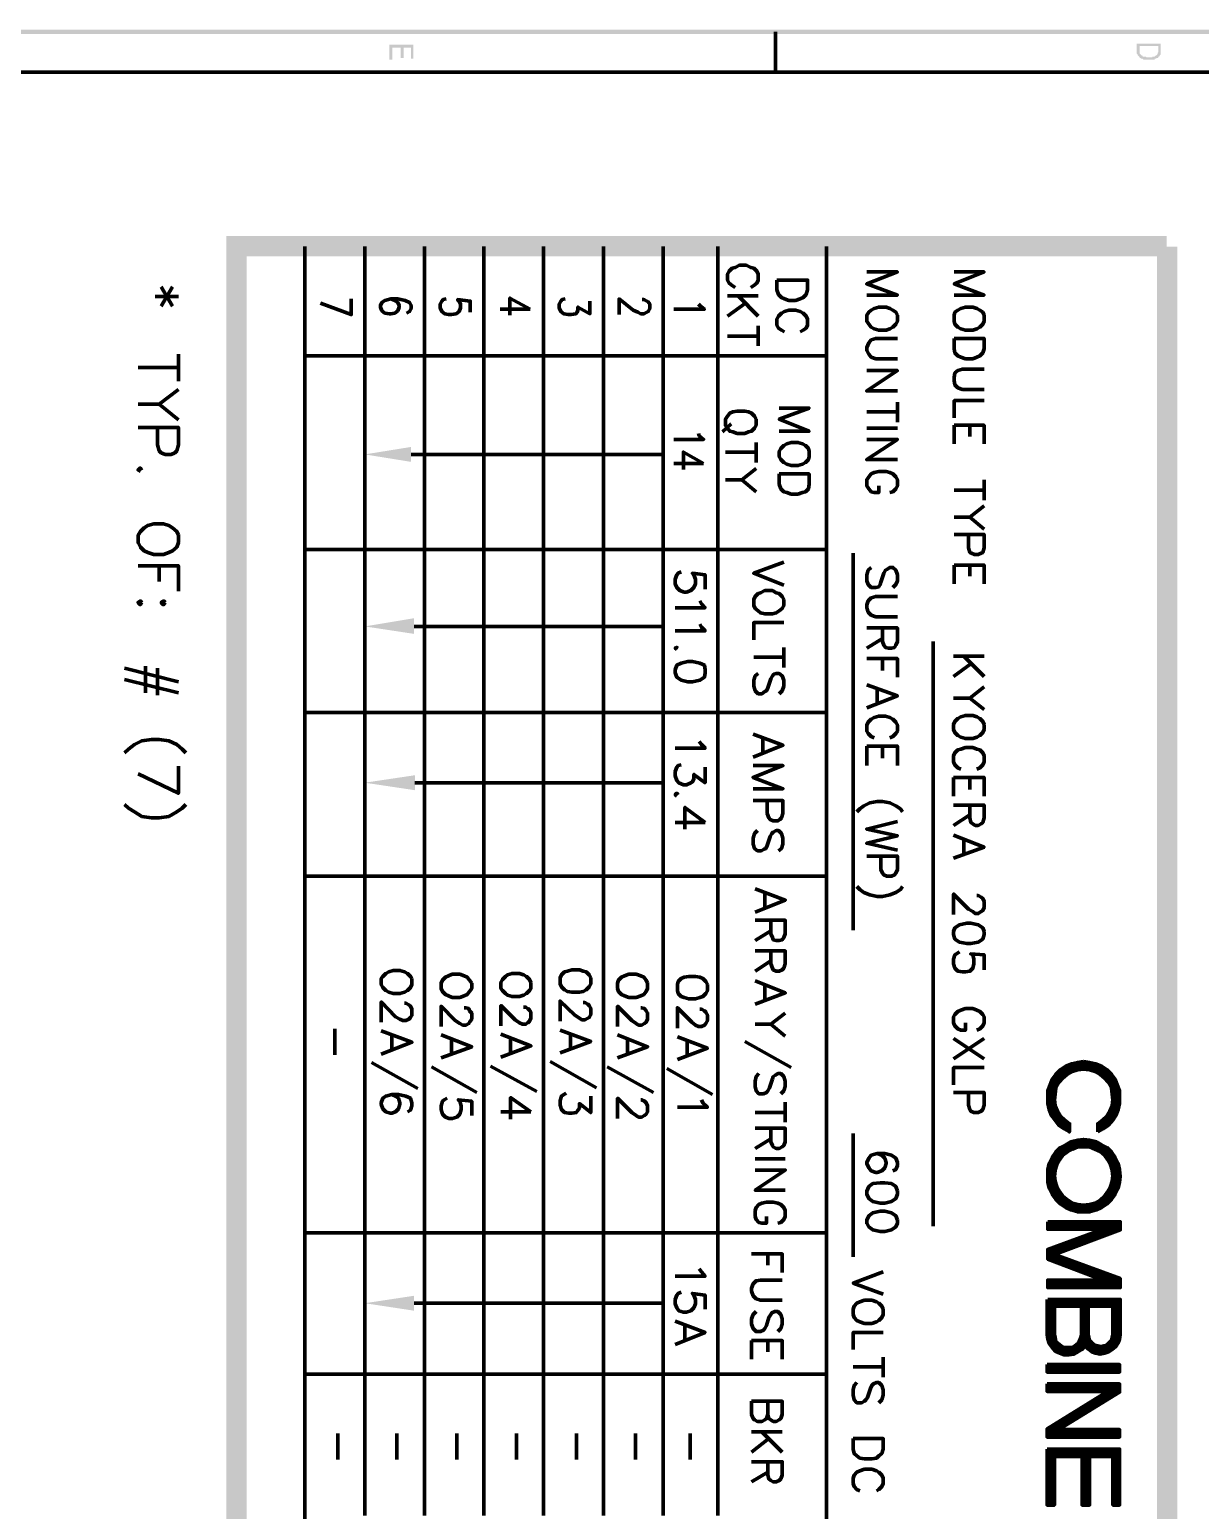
# Model space of a CAD drawing. Header units: inches. Extents: x -186 to 186, y -282 to 282.
# Drawn here: x -0.9 to 57, y 208.8 to 282.1 of the extents above; entities that cross this region are included whole.
import ezdxf

# ---------------------------------------------------------------- set-up
doc = ezdxf.new("R2010")
doc.units = ezdxf.units.IN
doc.header["$MEASUREMENT"] = 0
doc.layers.add('H', color=7, linetype='CONTINUOUS', lineweight=100)
doc.layers.add('P', color=250, linetype='CONTINUOUS', lineweight=100)

msp = doc.modelspace()

# ---------------------------------------------------------------- hatches: boundary and pattern name
at = {"layer": 'H', "linetype": 'Continuous'}
for points in [[(186.111, 282.111), (-185.889, 281.889), (-186.111, 282.111)], [(185.889, 281.889), (186.111, 282.111), (-185.889, 281.889)], [(18.074, 280.667), (18.074, 281.37), (16.889, 281.37), (16.889, 280.63), (17.037, 280.63), (17.037, 281.222), (17.444, 281.222), (17.444, 280.704), (17.593, 280.704), (17.593, 281.222), (17.963, 281.222), (17.963, 280.667)], [(55.074, 281.074), (55.074, 281.407), (53.889, 281.407), (53.889, 281), (53.889, 280.963), (53.889, 280.926), (53.926, 280.889), (53.926, 280.852), (53.963, 280.815), (54, 280.778), (54.037, 280.741), (54.037, 281.296), (54.963, 281.296), (54.963, 281.074), (54.963, 280.741), (54.963, 280.778), (55, 280.778), (55, 280.815), (55.037, 280.815), (55.037, 280.852), (55.074, 280.889), (55.074, 280.926), (55.074, 281.037)], [(54.963, 280.741), (54.963, 281.074), (54.963, 281), (54.926, 280.963), (54.926, 280.926), (54.889, 280.852), (54.852, 280.852), (54.852, 280.815), (54.815, 280.815), (54.778, 280.778), (54.704, 280.778), (54.667, 280.778), (54.667, 280.741), (54.37, 280.741), (54.333, 280.778), (54.296, 280.778), (54.259, 280.778), (54.222, 280.778), (54.185, 280.778), (54.185, 280.815), (54.148, 280.815), (54.111, 280.852), (54.074, 280.889), (54.037, 280.926), (54.037, 280.963), (54.037, 281.296), (54.037, 280.741), (54.037, 280.704), (54.074, 280.704), (54.111, 280.667), (54.148, 280.667), (54.185, 280.667), (54.222, 280.63), (54.259, 280.63), (54.296, 280.63), (54.333, 280.63), (54.667, 280.63), (54.704, 280.63), (54.741, 280.63), (54.778, 280.63), (54.778, 280.667), (54.815, 280.667), (54.889, 280.704), (54.926, 280.704)], [(8.815, 139), (9.815, 140), (8.815, 271.889)], [(9.815, 140), (8.815, 271.889), (9.815, 270.889)], [(8.815, 271.889), (9.815, 270.889), (55.37, 271.889)], [(9.815, 270.889), (55.37, 271.889), (55.37, 270.889)], [(55.889, 271.37), (54.889, 271.37), (55.889, 139)], [(54.889, 271.37), (55.889, 139), (54.889, 140)], [(17.963, 260.704), (15.667, 261.074), (17.963, 261.444)], [(18.111, 252.185), (15.667, 252.556), (18.111, 252.963)], [(18.148, 244.444), (15.667, 244.815), (18.148, 245.185)], [(18.111, 218.667), (15.667, 219.037), (18.111, 219.407)]]:
    msp.add_hatch(color=0, dxfattribs=at).paths.add_polyline_path(points)

# ---------------------------------------------------------------- linework, layer by layer
at = {"layer": 'P', "color": 0, "linetype": 'Continuous'}
for points in [[(36, 280), (36, 282)], [(-186, 280), (184, 280), (184, -258)], [(12.704, 139.481), (12.704, 271.37)], [(15.667, 271.37), (15.667, 208.519)], [(18.63, 271.37), (18.63, 208.519)], [(21.556, 271.37), (21.556, 208.519)], [(24.519, 271.37), (24.519, 208.519)], [(27.481, 271.37), (27.481, 208.519)], [(30.444, 271.37), (30.444, 208.519)], [(33.148, 271.37), (33.148, 208.519)], [(38.519, 139.481), (38.519, 271.37)], [(34.778, 269.333), (34.926, 269.444), (35.074, 269.556), (35.148, 269.704), (35.148, 270), (35.074, 270.148), (34.926, 270.296), (34.778, 270.333), (34.556, 270.444), (34.222, 270.444), (34, 270.333), (33.852, 270.296), (33.704, 270.148), (33.63, 270), (33.63, 269.704), (33.704, 269.556), (33.852, 269.444), (34, 269.333)], [(40.519, 270.111), (42.037, 270.111), (40.519, 269.519), (42.037, 268.963), (40.519, 268.963)], [(44.852, 270.111), (46.333, 270.111), (44.852, 269.519), (46.333, 268.963), (44.852, 268.963)], [(6.148, 269.37), (5.593, 268.407)], [(6.148, 268.407), (5.593, 269.37)], [(36.074, 269.704), (37.593, 269.704), (37.593, 269.222), (37.519, 269), (37.37, 268.852), (37.222, 268.778), (37, 268.704), (36.667, 268.704), (36.444, 268.778), (36.296, 268.852), (36.148, 269), (36.074, 269.222), (36.074, 269.704)], [(6.444, 268.889), (5.296, 268.889)], [(15, 268.778), (15, 268), (13.481, 268.556)], [(17.741, 268.074), (17.889, 268.148), (17.963, 268.296), (17.963, 268.444), (17.889, 268.593), (17.667, 268.704), (17.296, 268.778), (16.963, 268.778), (16.667, 268.704), (16.519, 268.593), (16.444, 268.444), (16.444, 268.37), (16.519, 268.185), (16.667, 268.074), (16.889, 268.037), (16.963, 268.037), (17.148, 268.074), (17.296, 268.185), (17.37, 268.37), (17.37, 268.444), (17.296, 268.593), (17.148, 268.704), (16.963, 268.778)], [(20.889, 268.111), (20.889, 268.667), (20.259, 268.741), (20.333, 268.667), (20.407, 268.519), (20.407, 268.333), (20.333, 268.148), (20.185, 268.037), (19.963, 268), (19.815, 268), (19.63, 268.037), (19.481, 268.148), (19.407, 268.333), (19.407, 268.519), (19.481, 268.667), (19.556, 268.741), (19.704, 268.778)], [(23.852, 268.259), (22.852, 268.815), (22.852, 267.963)], [(26.815, 268.667), (26.815, 268.037), (26.222, 268.37), (26.222, 268.222), (26.185, 268.111), (26.111, 268.037), (25.889, 268), (25.741, 268), (25.519, 268.037), (25.37, 268.148), (25.296, 268.333), (25.296, 268.519), (25.37, 268.667), (25.444, 268.741), (25.593, 268.778)], [(29.407, 268.741), (29.481, 268.741), (29.63, 268.667), (29.704, 268.63), (29.778, 268.519), (29.778, 268.296), (29.704, 268.148), (29.63, 268.111), (29.481, 268.037), (29.333, 268.037), (29.185, 268.111), (28.963, 268.222), (28.259, 268.778), (28.259, 268)], [(32.185, 268.519), (32.259, 268.444), (32.481, 268.259), (30.963, 268.259)], [(33.63, 268.926), (35.148, 268.926)], [(34.519, 268.556), (33.63, 267.926)], [(35.148, 267.926), (34.148, 268.926)], [(23.852, 268.259), (22.37, 268.259)], [(37.222, 267.148), (37.37, 267.222), (37.519, 267.333), (37.593, 267.481), (37.593, 267.778), (37.519, 267.926), (37.37, 268.074), (37.222, 268.148), (37, 268.222), (36.667, 268.222), (36.444, 268.148), (36.296, 268.074), (36.148, 267.926), (36.074, 267.778), (36.074, 267.481), (36.148, 267.333), (36.296, 267.222), (36.444, 267.148)], [(42.037, 267.963), (41.963, 268.111), (41.815, 268.222), (41.667, 268.296), (41.481, 268.37), (41.111, 268.37), (40.889, 268.296), (40.741, 268.222), (40.63, 268.111), (40.519, 267.963), (40.519, 267.667), (40.63, 267.519), (40.741, 267.37), (40.889, 267.296), (41.111, 267.222), (41.481, 267.222), (41.667, 267.296), (41.815, 267.37), (41.963, 267.519), (42.037, 267.667), (42.037, 267.963)], [(46.333, 267.963), (46.259, 268.111), (46.111, 268.222), (45.963, 268.296), (45.778, 268.37), (45.407, 268.37), (45.185, 268.296), (45.037, 268.222), (44.889, 268.111), (44.852, 267.963), (44.852, 267.667), (44.889, 267.519), (45.037, 267.37), (45.185, 267.296), (45.407, 267.222), (45.778, 267.222), (45.963, 267.296), (46.111, 267.37), (46.259, 267.519), (46.333, 267.667), (46.333, 267.963)], [(35.148, 267.444), (35.148, 266.444)], [(35.148, 266.926), (33.63, 266.926)], [(42.037, 266.815), (40.963, 266.815), (40.741, 266.741), (40.63, 266.593), (40.519, 266.37), (40.519, 266.222), (40.63, 266.037), (40.741, 265.889), (40.963, 265.815), (42.037, 265.815)], [(44.852, 266.815), (46.333, 266.815), (46.333, 266.296), (46.259, 266.111), (46.111, 265.963), (45.963, 265.889), (45.778, 265.815), (45.407, 265.815), (45.185, 265.889), (45.037, 265.963), (44.889, 266.111), (44.852, 266.296), (44.852, 266.815)], [(6.444, 266.037), (6.444, 264.704)], [(38.519, 265.963), (12.704, 265.963)], [(6.444, 265.37), (4.444, 265.37)], [(40.519, 265.222), (42.037, 265.222), (40.519, 264.222), (42.037, 264.222)], [(46.333, 265.296), (45.259, 265.296), (45.037, 265.222), (44.889, 265.111), (44.852, 264.889), (44.852, 264.741), (44.889, 264.519), (45.037, 264.37), (45.259, 264.296), (46.333, 264.296)], [(6.444, 264.296), (5.481, 263.556), (6.444, 262.778)], [(5.481, 263.556), (4.444, 263.556)], [(36.185, 263.37), (37.667, 263.37), (36.185, 262.815), (37.667, 262.222), (36.185, 262.222)], [(42.037, 263.667), (42.037, 262.667)], [(46.333, 263.741), (44.852, 263.741), (44.852, 262.889)], [(33.815, 262.593), (33.37, 262.185)], [(35.037, 262.815), (34.963, 262.963), (34.815, 263.111), (34.667, 263.185), (34.481, 263.222), (34.111, 263.222), (33.889, 263.185), (33.741, 263.111), (33.63, 262.963), (33.519, 262.815), (33.519, 262.519), (33.63, 262.37), (33.741, 262.222), (33.889, 262.185), (34.111, 262.111), (34.481, 262.111), (34.667, 262.185), (34.815, 262.222), (34.963, 262.37), (35.037, 262.519), (35.037, 262.815)], [(42.037, 263.185), (40.519, 263.185)], [(4.444, 262.407), (6.444, 262.407), (6.444, 261.556), (6.37, 261.259), (6.259, 261.148), (6.074, 261.074), (5.778, 261.074), (5.593, 261.148), (5.481, 261.259), (5.407, 261.556), (5.407, 262.407)], [(32.185, 262.111), (32.222, 262), (32.444, 261.815), (30.963, 261.815)], [(40.519, 262.37), (42.037, 262.37)], [(40.519, 261.815), (42.037, 261.815), (40.519, 260.815), (42.037, 260.815)], [(44.852, 262.519), (46.333, 262.519), (46.333, 261.593)], [(44.852, 262.519), (44.852, 261.593)], [(45.63, 262.519), (45.63, 261.963)], [(30.444, 261.074), (17.963, 261.074)], [(32.444, 260.63), (31.444, 261.185), (31.444, 260.333)], [(35.037, 261.185), (33.519, 261.185)], [(35.037, 261.667), (35.037, 260.667)], [(37.667, 261.222), (37.63, 261.37), (37.481, 261.519), (37.333, 261.593), (37.111, 261.667), (36.778, 261.667), (36.556, 261.593), (36.407, 261.519), (36.259, 261.37), (36.185, 261.222), (36.185, 260.963), (36.259, 260.815), (36.407, 260.667), (36.556, 260.593), (36.778, 260.519), (37.111, 260.519), (37.333, 260.593), (37.481, 260.667), (37.63, 260.815), (37.667, 260.963), (37.667, 261.222)], [(4.63, 260.296), (4.556, 260.407), (4.444, 260.296), (4.556, 260.222)], [(32.444, 260.63), (30.963, 260.63)], [(35.037, 260.37), (34.333, 259.815), (35.037, 259.222)], [(34.333, 259.815), (33.519, 259.815)], [(36.185, 260.111), (37.667, 260.111), (37.667, 259.593), (37.63, 259.37), (37.481, 259.222), (37.333, 259.185), (37.111, 259.111), (36.778, 259.111), (36.556, 259.185), (36.407, 259.222), (36.259, 259.37), (36.185, 259.593), (36.185, 260.111)], [(41.667, 259.185), (41.815, 259.222), (41.963, 259.37), (42.037, 259.519), (42.037, 259.815), (41.963, 259.963), (41.815, 260.111), (41.667, 260.185), (41.481, 260.222), (41.111, 260.222), (40.889, 260.185), (40.741, 260.111), (40.63, 259.963), (40.519, 259.815), (40.519, 259.519), (40.63, 259.37), (40.741, 259.222), (40.889, 259.185), (41.111, 259.185), (41.111, 259.519)], [(46.333, 259.815), (46.333, 258.815)], [(46.333, 259.296), (44.852, 259.296)], [(46.333, 258.519), (45.63, 257.963), (46.333, 257.37)], [(6.444, 257.074), (6.37, 257.259), (6.148, 257.444), (5.963, 257.556), (5.704, 257.63), (5.222, 257.63), (4.926, 257.556), (4.741, 257.444), (4.556, 257.259), (4.444, 257.074), (4.444, 256.704), (4.556, 256.481), (4.741, 256.296), (4.926, 256.222), (5.222, 256.111), (5.704, 256.111), (5.963, 256.222), (6.148, 256.296), (6.37, 256.481), (6.444, 256.704), (6.444, 257.074)], [(45.63, 257.963), (44.852, 257.963)], [(44.852, 257.111), (46.333, 257.111), (46.333, 256.444), (46.259, 256.222), (46.185, 256.185), (46.037, 256.111), (45.852, 256.111), (45.704, 256.185), (45.63, 256.222), (45.556, 256.444), (45.556, 257.111)], [(38.519, 256.37), (12.704, 256.37)], [(39.852, 256.185), (39.852, 237.519)], [(4.444, 255.556), (6.444, 255.556), (6.444, 254.296)], [(5.481, 255.556), (5.481, 254.778)], [(32.519, 254.407), (32.519, 255.111), (31.889, 255.185), (31.963, 255.111), (32.037, 254.889), (32.037, 254.667), (31.963, 254.481), (31.815, 254.333), (31.593, 254.259), (31.481, 254.259), (31.259, 254.333), (31.111, 254.481), (31.037, 254.667), (31.037, 254.889), (31.111, 255.111), (31.185, 255.185), (31.333, 255.259)], [(36.407, 255.741), (34.926, 255.185), (36.407, 254.593)], [(41.815, 254.481), (41.963, 254.63), (42.037, 254.815), (42.037, 255.111), (41.963, 255.333), (41.815, 255.481), (41.667, 255.481), (41.519, 255.37), (41.444, 255.333), (41.37, 255.185), (41.222, 254.741), (41.185, 254.63), (41.111, 254.519), (40.963, 254.481), (40.741, 254.481), (40.593, 254.63), (40.519, 254.815), (40.519, 255.111), (40.593, 255.333), (40.741, 255.481)], [(44.852, 255.593), (46.333, 255.593), (46.333, 254.667)], [(44.852, 255.593), (44.852, 254.667)], [(45.63, 255.593), (45.63, 255.037)], [(4.63, 253.741), (4.556, 253.815), (4.444, 253.741), (4.556, 253.63), (4.63, 253.741)], [(5.778, 253.741), (5.704, 253.815), (5.593, 253.741), (5.704, 253.63), (5.778, 253.741)], [(32.259, 253.815), (32.333, 253.667), (32.519, 253.481), (31.037, 253.481)], [(36.407, 253.889), (36.333, 254.037), (36.185, 254.185), (36.037, 254.222), (35.852, 254.333), (35.481, 254.333), (35.259, 254.222), (35.148, 254.185), (35, 254.037), (34.926, 253.889), (34.926, 253.593), (35, 253.444), (35.148, 253.333), (35.259, 253.222), (35.481, 253.185), (35.852, 253.185), (36.037, 253.222), (36.185, 253.333), (36.333, 253.444), (36.407, 253.593), (36.407, 253.889)], [(42.037, 254.037), (40.963, 254.037), (40.741, 253.963), (40.593, 253.815), (40.519, 253.63), (40.519, 253.481), (40.593, 253.259), (40.741, 253.111), (40.963, 253.037), (42.037, 253.037)], [(30.444, 252.556), (18.111, 252.556)], [(32.259, 252.667), (32.333, 252.519), (32.519, 252.333), (31.037, 252.333)], [(36.407, 252.741), (34.926, 252.741), (34.926, 251.889)], [(40.519, 252.481), (42.037, 252.481), (42.037, 251.815), (41.963, 251.63), (41.889, 251.519), (41.741, 251.481), (41.593, 251.481), (41.444, 251.519), (41.37, 251.63), (41.296, 251.815), (41.296, 252.481)], [(41.296, 251.963), (40.519, 251.481)], [(43.815, 251.815), (43.815, 222.852)], [(31.185, 251.481), (31.111, 251.519), (31.037, 251.481), (31.111, 251.407)], [(32.519, 250.407), (32.481, 250.63), (32.259, 250.741), (31.889, 250.815), (31.667, 250.815), (31.333, 250.741), (31.111, 250.63), (31.037, 250.407), (31.037, 250.259), (31.111, 250.037), (31.333, 249.889), (31.667, 249.815), (31.889, 249.815), (32.259, 249.889), (32.481, 250.037), (32.519, 250.259), (32.519, 250.407)], [(36.407, 251.037), (34.926, 251.037)], [(36.407, 251.519), (36.407, 250.519)], [(40.519, 250.963), (42.037, 250.963), (42.037, 250.037)], [(41.296, 250.963), (41.296, 250.37)], [(44.815, 251.074), (46.333, 251.074)], [(46.333, 250.074), (45.333, 251.074)], [(6.444, 249.815), (3.778, 250.481)], [(4.815, 250.593), (4.815, 249.259)], [(5.407, 250.481), (5.407, 249.148)], [(36.185, 249.222), (36.333, 249.37), (36.407, 249.593), (36.407, 249.889), (36.333, 250.111), (36.185, 250.222), (36.037, 250.222), (35.926, 250.185), (35.852, 250.111), (35.778, 249.963), (35.63, 249.519), (35.556, 249.37), (35.481, 249.333), (35.333, 249.222), (35.148, 249.222), (35, 249.37), (34.926, 249.593), (34.926, 249.889), (35, 250.111), (35.148, 250.222)], [(45.667, 250.704), (44.815, 250.074)], [(6.444, 249.259), (3.778, 249.926)], [(40.519, 249.667), (42.037, 249.111), (40.519, 248.519)], [(41.037, 249.481), (41.037, 248.741)], [(46.333, 249.556), (45.63, 249), (46.333, 248.444)], [(45.63, 249), (44.815, 249)], [(38.519, 248.296), (12.704, 248.296)], [(41.667, 247.037), (41.815, 247.111), (41.963, 247.259), (42.037, 247.37), (42.037, 247.667), (41.963, 247.815), (41.815, 247.963), (41.667, 248.037), (41.444, 248.111), (41.111, 248.111), (40.889, 248.037), (40.741, 247.963), (40.593, 247.815), (40.519, 247.667), (40.519, 247.37), (40.593, 247.259), (40.741, 247.111), (40.889, 247.037)], [(46.333, 247.704), (46.259, 247.852), (46.111, 248), (45.963, 248.074), (45.778, 248.148), (45.407, 248.148), (45.185, 248.074), (45.037, 248), (44.889, 247.852), (44.815, 247.704), (44.815, 247.444), (44.889, 247.296), (45.037, 247.148), (45.185, 247.074), (45.407, 247), (45.778, 247), (45.963, 247.074), (46.111, 247.148), (46.259, 247.296), (46.333, 247.444), (46.333, 247.704)], [(34.889, 247.222), (36.37, 246.667), (34.889, 246.074)], [(6.815, 246.296), (6.63, 246.481), (6.37, 246.704), (5.963, 246.889), (5.481, 246.963), (5.111, 246.963), (4.63, 246.889), (4.259, 246.704), (3.963, 246.481), (3.778, 246.296)], [(32.222, 246.852), (32.333, 246.704), (32.519, 246.519), (31.037, 246.519)], [(35.37, 247), (35.37, 246.296)], [(40.519, 246.63), (42.037, 246.63), (42.037, 245.667)], [(40.519, 246.63), (40.519, 245.667)], [(41.296, 246.63), (41.296, 246.037)], [(45.963, 245.481), (46.111, 245.556), (46.259, 245.704), (46.333, 245.852), (46.333, 246.148), (46.259, 246.296), (46.111, 246.444), (45.963, 246.481), (45.778, 246.556), (45.407, 246.556), (45.185, 246.481), (45.037, 246.444), (44.889, 246.296), (44.815, 246.148), (44.815, 245.852), (44.889, 245.704), (45.037, 245.556), (45.185, 245.481)], [(32.519, 245.593), (32.519, 244.815), (31.963, 245.222), (31.963, 245), (31.889, 244.852), (31.815, 244.815), (31.593, 244.704), (31.444, 244.704), (31.222, 244.815), (31.111, 244.926), (31.037, 245.148), (31.037, 245.37), (31.111, 245.593), (31.185, 245.667), (31.333, 245.704)], [(34.889, 245.667), (36.37, 245.667), (34.889, 245.074), (36.37, 244.519), (34.889, 244.519)], [(6.444, 245.63), (6.444, 244.296), (4.444, 245.259)], [(44.815, 245.074), (46.333, 245.074), (46.333, 244.148)], [(44.815, 245.074), (44.815, 244.148)], [(45.63, 245.074), (45.63, 244.481)], [(30.444, 244.815), (18.148, 244.815)], [(31.185, 244.222), (31.111, 244.296), (31.037, 244.222), (31.111, 244.148)], [(6.815, 243.741), (6.63, 243.556), (6.37, 243.37), (5.963, 243.148), (5.481, 243.074), (5.111, 243.074), (4.63, 243.148), (4.259, 243.37), (3.963, 243.556), (3.778, 243.741)], [(32.519, 242.852), (31.519, 243.593), (31.519, 242.519)], [(34.889, 243.926), (36.37, 243.926), (36.37, 243.296), (36.296, 243.074), (36.222, 243), (36.111, 242.926), (35.889, 242.926), (35.741, 243), (35.667, 243.074), (35.593, 243.296), (35.593, 243.926)], [(42.296, 243.37), (42.185, 243.519), (41.963, 243.667), (41.667, 243.815), (41.296, 243.889), (41.037, 243.889), (40.667, 243.815), (40.37, 243.667), (40.185, 243.519), (40.037, 243.37)], [(44.815, 243.704), (46.333, 243.704), (46.333, 243.074), (46.259, 242.852), (46.185, 242.778), (46.037, 242.704), (45.889, 242.704), (45.778, 242.778), (45.667, 242.852), (45.63, 243.074), (45.63, 243.704)], [(32.519, 242.852), (31.037, 242.852)], [(42.037, 242.889), (40.519, 242.519), (42.037, 242.185), (40.519, 241.815), (42.037, 241.481)], [(45.63, 243.222), (44.815, 242.704)], [(36.148, 241.444), (36.296, 241.556), (36.37, 241.778), (36.37, 242.074), (36.296, 242.296), (36.148, 242.444), (36.037, 242.444), (35.889, 242.37), (35.815, 242.296), (35.741, 242.148), (35.593, 241.704), (35.519, 241.556), (35.444, 241.519), (35.296, 241.444), (35.111, 241.444), (34.963, 241.556), (34.889, 241.778), (34.889, 242.074), (34.963, 242.296), (35.111, 242.444)], [(44.815, 242.222), (46.333, 241.63), (44.815, 241.074)], [(45.333, 242), (45.333, 241.296)], [(40.519, 241.185), (42.037, 241.185), (42.037, 240.519), (41.963, 240.333), (41.889, 240.259), (41.741, 240.185), (41.519, 240.185), (41.37, 240.259), (41.296, 240.333), (41.222, 240.519), (41.222, 241.185)], [(38.519, 240.185), (12.704, 240.185)], [(35, 239.556), (36.481, 239), (35, 238.407)], [(35.481, 239.333), (35.481, 238.63)], [(42.296, 239.667), (42.185, 239.519), (41.963, 239.37), (41.667, 239.259), (41.296, 239.185), (41.037, 239.185), (40.667, 239.259), (40.37, 239.37), (40.185, 239.519), (40.037, 239.667)], [(45.963, 239.222), (46.037, 239.222), (46.185, 239.148), (46.259, 239.074), (46.333, 238.926), (46.333, 238.63), (46.259, 238.481), (46.185, 238.444), (46.037, 238.333), (45.889, 238.333), (45.778, 238.444), (45.556, 238.556), (44.815, 239.296), (44.815, 238.296)], [(35, 238), (36.481, 238), (36.481, 237.333), (36.407, 237.148), (36.333, 237.037), (36.185, 237), (36.037, 237), (35.889, 237.037), (35.852, 237.148), (35.778, 237.333), (35.778, 238)], [(46.333, 237.444), (46.259, 237.63), (46.037, 237.778), (45.667, 237.852), (45.481, 237.852), (45.111, 237.778), (44.889, 237.63), (44.815, 237.444), (44.815, 237.296), (44.889, 237.074), (45.111, 236.926), (45.481, 236.852), (45.667, 236.852), (46.037, 236.926), (46.259, 237.074), (46.333, 237.296), (46.333, 237.444)], [(35.778, 237.481), (35, 237)], [(35, 236.481), (36.481, 236.481), (36.481, 235.852), (36.407, 235.63), (36.333, 235.556), (36.185, 235.481), (36.037, 235.481), (35.889, 235.556), (35.852, 235.63), (35.778, 235.852), (35.778, 236.481)], [(46.333, 235.556), (46.333, 236.296), (45.667, 236.333), (45.778, 236.296), (45.815, 236.074), (45.815, 235.852), (45.778, 235.63), (45.63, 235.481), (45.407, 235.444), (45.259, 235.444), (45.037, 235.481), (44.889, 235.63), (44.815, 235.852), (44.815, 236.074), (44.889, 236.296), (44.963, 236.333), (45.111, 236.444)], [(18, 235.111), (17.926, 235.222), (17.778, 235.37), (17.63, 235.444), (17.407, 235.519), (17.074, 235.519), (16.852, 235.444), (16.704, 235.37), (16.556, 235.222), (16.481, 235.111), (16.481, 234.815), (16.556, 234.667), (16.704, 234.519), (16.852, 234.444), (17.074, 234.37), (17.407, 234.37), (17.63, 234.444), (17.778, 234.519), (17.926, 234.667), (18, 234.815), (18, 235.111)], [(26.852, 235.148), (26.778, 235.296), (26.63, 235.444), (26.481, 235.481), (26.296, 235.556), (25.926, 235.556), (25.704, 235.481), (25.556, 235.444), (25.407, 235.296), (25.333, 235.148), (25.333, 234.852), (25.407, 234.704), (25.556, 234.556), (25.704, 234.481), (25.926, 234.444), (26.296, 234.444), (26.481, 234.481), (26.63, 234.556), (26.778, 234.704), (26.852, 234.852), (26.852, 235.148)], [(35.778, 236), (35, 235.481)], [(20.963, 234.889), (20.852, 235.037), (20.741, 235.185), (20.593, 235.259), (20.37, 235.333), (20, 235.333), (19.815, 235.259), (19.667, 235.185), (19.519, 235.037), (19.444, 234.889), (19.444, 234.63), (19.519, 234.481), (19.667, 234.333), (19.815, 234.259), (20, 234.185), (20.37, 234.185), (20.593, 234.259), (20.741, 234.333), (20.852, 234.481), (20.963, 234.63), (20.963, 234.889)], [(23.889, 234.926), (23.815, 235.074), (23.667, 235.222), (23.519, 235.296), (23.333, 235.37), (22.963, 235.37), (22.741, 235.296), (22.63, 235.222), (22.481, 235.074), (22.407, 234.926), (22.407, 234.63), (22.481, 234.519), (22.63, 234.37), (22.741, 234.296), (22.963, 234.222), (23.333, 234.222), (23.519, 234.296), (23.667, 234.37), (23.815, 234.519), (23.889, 234.63), (23.889, 234.926)], [(29.667, 234.889), (29.593, 235.037), (29.481, 235.185), (29.333, 235.259), (29.111, 235.333), (28.741, 235.333), (28.519, 235.259), (28.37, 235.185), (28.222, 235.037), (28.185, 234.889), (28.185, 234.63), (28.222, 234.481), (28.37, 234.333), (28.519, 234.259), (28.741, 234.185), (29.111, 234.185), (29.333, 234.259), (29.481, 234.333), (29.593, 234.481), (29.667, 234.63), (29.667, 234.889)], [(32.63, 234.815), (32.556, 234.963), (32.407, 235.111), (32.259, 235.185), (32.037, 235.222), (31.704, 235.222), (31.481, 235.185), (31.333, 235.111), (31.185, 234.963), (31.148, 234.815), (31.148, 234.519), (31.185, 234.37), (31.333, 234.222), (31.481, 234.185), (31.704, 234.111), (32.037, 234.111), (32.259, 234.185), (32.407, 234.222), (32.556, 234.37), (32.63, 234.519), (32.63, 234.815)], [(35, 235), (36.481, 234.407), (35, 233.852)], [(35.481, 234.778), (35.481, 234.037)], [(17.63, 233.889), (17.704, 233.889), (17.852, 233.815), (17.926, 233.741), (18, 233.593), (18, 233.296), (17.926, 233.185), (17.852, 233.111), (17.704, 233.037), (17.556, 233.037), (17.407, 233.111), (17.185, 233.222), (16.481, 233.963), (16.481, 232.963)], [(26.481, 233.926), (26.556, 233.926), (26.704, 233.852), (26.778, 233.778), (26.852, 233.63), (26.852, 233.333), (26.778, 233.185), (26.704, 233.148), (26.556, 233.074), (26.407, 233.074), (26.296, 233.148), (26.074, 233.296), (25.333, 234), (25.333, 233)], [(20.593, 233.667), (20.667, 233.667), (20.815, 233.63), (20.852, 233.519), (20.963, 233.407), (20.963, 233.111), (20.852, 232.963), (20.815, 232.889), (20.667, 232.815), (20.519, 232.815), (20.37, 232.889), (20.148, 233.037), (19.444, 233.741), (19.444, 232.741)], [(23.519, 233.704), (23.63, 233.704), (23.741, 233.63), (23.815, 233.556), (23.889, 233.444), (23.889, 233.148), (23.815, 233), (23.741, 232.926), (23.63, 232.852), (23.481, 232.852), (23.333, 232.926), (23.111, 233.074), (22.407, 233.778), (22.407, 232.778)], [(29.333, 233.667), (29.37, 233.667), (29.519, 233.63), (29.593, 233.519), (29.667, 233.407), (29.667, 233.111), (29.593, 232.963), (29.519, 232.889), (29.37, 232.815), (29.222, 232.815), (29.111, 232.889), (28.889, 233.037), (28.185, 233.741), (28.185, 232.741)], [(32.259, 233.593), (32.333, 233.593), (32.481, 233.519), (32.556, 233.444), (32.63, 233.296), (32.63, 233.037), (32.556, 232.889), (32.481, 232.815), (32.333, 232.741), (32.185, 232.741), (32.037, 232.815), (31.852, 232.963), (31.148, 233.667), (31.148, 232.667)], [(36.481, 233.407), (35.778, 232.852), (36.481, 232.259)], [(45.963, 232.556), (46.111, 232.63), (46.259, 232.778), (46.333, 232.926), (46.333, 233.222), (46.259, 233.333), (46.111, 233.481), (45.963, 233.556), (45.778, 233.63), (45.407, 233.63), (45.185, 233.556), (45.037, 233.481), (44.889, 233.333), (44.815, 233.222), (44.815, 232.926), (44.889, 232.778), (45.037, 232.63), (45.185, 232.556), (45.407, 232.556), (45.407, 232.926)], [(14.185, 232.63), (14.185, 231.333)], [(16.481, 232.519), (18, 231.963), (16.481, 231.37)], [(25.333, 232.556), (26.852, 232), (25.333, 231.444)], [(35.778, 232.852), (35, 232.852)], [(17, 232.296), (17, 231.593)], [(19.444, 232.333), (20.963, 231.741), (19.444, 231.185)], [(19.963, 232.111), (19.963, 231.407)], [(22.407, 232.37), (23.889, 231.778), (22.407, 231.222)], [(22.889, 232.148), (22.889, 231.444)], [(25.852, 232.333), (25.852, 231.63)], [(28.185, 232.333), (29.667, 231.741), (28.185, 231.185)], [(28.667, 232.111), (28.667, 231.407)], [(31.148, 232.222), (32.63, 231.667), (31.148, 231.111)], [(31.63, 232.037), (31.63, 231.296)], [(36.778, 230.704), (34.481, 232)], [(44.815, 232.148), (46.333, 231.148)], [(46.333, 232.148), (44.815, 231.148)], [(27.148, 229.704), (24.852, 231)], [(51.259, 231), (50.963, 230.963), (50.667, 230.889), (50.37, 230.778), (50.111, 230.593), (49.889, 230.37), (49.704, 230.111), (49.593, 229.852), (49.481, 229.556), (49.481, 229.222), (49.481, 228.926), (49.556, 228.63), (49.667, 228.333), (49.852, 228.111), (50.037, 227.852), (50.296, 227.667), (50.556, 227.519), (50.556, 227.963)], [(51.963, 227.519), (52.222, 227.667), (52.481, 227.852), (52.704, 228.111), (52.852, 228.333), (52.963, 228.63), (53.037, 228.926), (53.037, 229.222), (53.037, 229.556), (52.926, 229.852), (52.815, 230.111), (52.63, 230.37), (52.407, 230.593), (52.148, 230.778), (51.852, 230.889), (51.556, 230.963), (51.259, 231)], [(18.296, 229.667), (16, 230.963)], [(21.222, 229.481), (18.963, 230.741)], [(24.185, 229.519), (21.889, 230.778)], [(29.963, 229.481), (27.667, 230.741)], [(32.889, 229.37), (30.63, 230.667)], [(36.259, 229.407), (36.407, 229.556), (36.481, 229.778), (36.481, 230.037), (36.407, 230.259), (36.259, 230.407), (36.111, 230.407), (36, 230.333), (35.889, 230.259), (35.852, 230.148), (35.704, 229.704), (35.63, 229.556), (35.556, 229.481), (35.407, 229.407), (35.185, 229.407), (35.037, 229.556), (35, 229.778), (35, 230.037), (35.037, 230.259), (35.185, 230.407)], [(46.333, 230.704), (44.815, 230.704), (44.815, 229.852)], [(51.259, 230.926), (50.963, 230.889), (50.667, 230.815), (50.407, 230.704), (50.148, 230.556), (49.963, 230.333), (49.778, 230.111), (49.63, 229.852), (49.556, 229.556), (49.519, 229.259), (49.519, 228.963), (49.593, 228.667), (49.704, 228.407), (49.852, 228.148), (50.074, 227.926), (50.296, 227.741), (50.556, 227.593)], [(51.259, 230.852), (50.963, 230.852), (50.704, 230.778), (50.444, 230.667), (50.222, 230.519), (50, 230.296), (49.852, 230.074), (49.704, 229.815), (49.63, 229.556), (49.593, 229.259), (49.593, 229), (49.667, 228.704), (49.778, 228.444), (49.889, 228.185), (50.074, 228), (50.296, 227.815), (50.556, 227.667)], [(51.259, 230.815), (50.963, 230.778), (50.704, 230.704), (50.444, 230.593), (50.185, 230.407), (50, 230.185), (49.852, 229.963), (49.704, 229.704), (49.667, 229.407), (49.63, 229.111), (49.667, 228.852), (49.778, 228.556), (49.889, 228.296), (50.074, 228.074), (50.296, 227.889), (50.556, 227.741)], [(51.259, 230.741), (51, 230.704), (50.704, 230.667), (50.481, 230.519), (50.222, 230.37), (50.037, 230.185), (49.889, 229.963), (49.778, 229.704), (49.704, 229.407), (49.704, 229.148), (49.741, 228.852), (49.815, 228.593), (49.963, 228.37), (50.111, 228.148), (50.333, 227.963), (50.556, 227.815)], [(51.259, 230.704), (51, 230.667), (50.741, 230.593), (50.519, 230.481), (50.296, 230.333), (50.111, 230.148), (49.963, 229.926), (49.852, 229.667), (49.778, 229.444), (49.778, 229.148), (49.778, 228.889), (49.852, 228.63), (50, 228.407), (50.148, 228.185), (50.333, 228), (50.556, 227.852)], [(51.259, 230.63), (50.963, 230.593), (50.704, 230.519), (50.444, 230.37), (50.222, 230.185), (50.037, 229.963), (49.889, 229.704), (49.852, 229.407), (49.815, 229.111), (49.852, 228.815), (49.963, 228.556), (50.111, 228.296), (50.333, 228.111), (50.556, 227.926)], [(51.963, 227.593), (52.222, 227.741), (52.444, 227.926), (52.667, 228.148), (52.815, 228.407), (52.926, 228.667), (53, 228.963), (53, 229.259), (52.963, 229.556), (52.889, 229.852), (52.741, 230.111), (52.556, 230.333), (52.37, 230.556), (52.111, 230.704), (51.852, 230.815), (51.556, 230.889), (51.259, 230.926)], [(51.963, 227.667), (52.222, 227.815), (52.481, 228), (52.667, 228.259), (52.815, 228.519), (52.889, 228.815), (52.926, 229.111), (52.926, 229.407), (52.852, 229.704), (52.741, 229.963), (52.556, 230.222), (52.37, 230.444), (52.111, 230.63), (51.852, 230.778), (51.556, 230.852), (51.259, 230.852)], [(51.963, 227.741), (52.222, 227.889), (52.444, 228.074), (52.63, 228.296), (52.741, 228.556), (52.852, 228.852), (52.889, 229.111), (52.852, 229.407), (52.815, 229.704), (52.667, 229.963), (52.519, 230.185), (52.333, 230.407), (52.111, 230.593), (51.815, 230.704), (51.556, 230.778), (51.259, 230.815)], [(51.963, 227.815), (52.185, 227.963), (52.407, 228.148), (52.556, 228.37), (52.704, 228.593), (52.778, 228.852), (52.815, 229.148), (52.815, 229.407), (52.741, 229.704), (52.63, 229.963), (52.481, 230.185), (52.296, 230.37), (52.037, 230.519), (51.815, 230.667), (51.519, 230.704), (51.259, 230.741)], [(51.963, 227.852), (52.185, 228), (52.37, 228.185), (52.519, 228.407), (52.667, 228.63), (52.741, 228.889), (52.778, 229.148), (52.741, 229.444), (52.667, 229.667), (52.556, 229.926), (52.444, 230.148), (52.222, 230.333), (52, 230.481), (51.778, 230.593), (51.519, 230.667), (51.259, 230.704)], [(51.963, 227.926), (52.185, 228.111), (52.407, 228.296), (52.556, 228.556), (52.667, 228.815), (52.704, 229.111), (52.667, 229.407), (52.63, 229.704), (52.481, 229.963), (52.296, 230.185), (52.074, 230.37), (51.815, 230.519), (51.556, 230.593), (51.259, 230.63)], [(17.778, 228.519), (17.926, 228.593), (18, 228.815), (18, 228.963), (17.926, 229.185), (17.704, 229.296), (17.333, 229.37), (17, 229.37), (16.704, 229.296), (16.556, 229.185), (16.481, 228.963), (16.481, 228.889), (16.556, 228.667), (16.704, 228.519), (16.926, 228.444), (17, 228.444), (17.185, 228.519), (17.333, 228.667), (17.407, 228.889), (17.407, 228.963), (17.333, 229.185), (17.185, 229.296), (17, 229.37)], [(20.963, 228.333), (20.963, 229.037), (20.296, 229.111), (20.37, 229.037), (20.444, 228.815), (20.444, 228.63), (20.37, 228.407), (20.222, 228.259), (20, 228.185), (19.852, 228.185), (19.667, 228.259), (19.519, 228.407), (19.444, 228.63), (19.444, 228.815), (19.519, 229.037), (19.593, 229.111), (19.741, 229.185)], [(23.889, 228.519), (22.889, 229.222), (22.889, 228.148)], [(26.852, 229.296), (26.852, 228.481), (26.296, 228.926), (26.296, 228.704), (26.185, 228.556), (26.148, 228.481), (25.926, 228.444), (25.778, 228.444), (25.556, 228.481), (25.407, 228.63), (25.333, 228.852), (25.333, 229.074), (25.407, 229.296), (25.481, 229.333), (25.63, 229.444)], [(29.333, 229.111), (29.37, 229.111), (29.519, 229.037), (29.593, 228.963), (29.667, 228.815), (29.667, 228.519), (29.593, 228.407), (29.519, 228.333), (29.37, 228.259), (29.222, 228.259), (29.111, 228.333), (28.889, 228.481), (28.185, 229.185), (28.185, 228.185)], [(32.333, 229.111), (32.407, 228.963), (32.63, 228.741), (31.148, 228.741)], [(36.481, 229), (36.481, 228)], [(44.815, 229.481), (46.333, 229.481), (46.333, 228.852), (46.259, 228.63), (46.185, 228.556), (46.037, 228.481), (45.815, 228.481), (45.667, 228.556), (45.63, 228.63), (45.556, 228.852), (45.556, 229.481)], [(23.889, 228.519), (22.407, 228.519)], [(36.481, 228.481), (35, 228.481)], [(35, 227.704), (36.481, 227.704), (36.481, 227.037), (36.407, 226.852), (36.333, 226.778), (36.185, 226.704), (36.037, 226.704), (35.889, 226.778), (35.852, 226.852), (35.778, 227.037), (35.778, 227.704)], [(39.852, 227.444), (39.852, 221.333)], [(51.963, 227.519), (51.963, 227.963)], [(35.778, 227.185), (35, 226.704)], [(51.259, 223.556), (51.556, 223.556), (51.889, 223.667), (52.148, 223.778), (52.407, 223.963), (52.63, 224.185), (52.815, 224.444), (52.963, 224.741), (53.037, 225.037), (53.074, 225.333), (53.037, 225.667), (52.963, 225.963), (52.815, 226.259), (52.63, 226.519), (52.407, 226.741), (52.148, 226.889), (51.889, 227.037), (51.556, 227.111), (51.259, 227.148), (50.963, 227.111), (50.63, 227.037), (50.37, 226.889), (50.111, 226.741), (49.889, 226.519), (49.704, 226.259), (49.556, 225.963), (49.481, 225.667), (49.481, 225.333), (49.481, 225.037), (49.556, 224.741), (49.704, 224.444), (49.889, 224.185), (50.111, 223.963), (50.37, 223.778), (50.63, 223.667), (50.963, 223.556), (51.259, 223.556)], [(51.259, 223.63), (51.556, 223.63), (51.852, 223.704), (52.148, 223.852), (52.37, 224), (52.593, 224.222), (52.778, 224.481), (52.889, 224.778), (52.963, 225.037), (53, 225.333), (52.963, 225.667), (52.889, 225.963), (52.778, 226.222), (52.593, 226.481), (52.37, 226.667), (52.148, 226.852), (51.852, 227), (51.556, 227.074), (51.259, 227.111), (50.963, 227.074), (50.667, 227), (50.37, 226.852), (50.148, 226.667), (49.926, 226.481), (49.778, 226.222), (49.63, 225.963), (49.556, 225.667), (49.519, 225.333), (49.556, 225.037), (49.63, 224.778), (49.778, 224.481), (49.926, 224.222), (50.148, 224), (50.37, 223.852), (50.667, 223.704), (50.963, 223.63), (51.259, 223.63)], [(51.259, 223.667), (51.556, 223.704), (51.852, 223.778), (52.111, 223.889), (52.333, 224.074), (52.556, 224.259), (52.704, 224.519), (52.852, 224.778), (52.926, 225.037), (52.963, 225.333), (52.926, 225.63), (52.852, 225.926), (52.704, 226.185), (52.556, 226.444), (52.333, 226.63), (52.111, 226.815), (51.852, 226.926), (51.556, 227), (51.259, 227.037), (50.963, 227), (50.667, 226.926), (50.444, 226.815), (50.185, 226.63), (49.963, 226.444), (49.815, 226.185), (49.667, 225.926), (49.593, 225.63), (49.593, 225.333), (49.593, 225.037), (49.667, 224.778), (49.815, 224.519), (49.963, 224.259), (50.185, 224.074), (50.444, 223.889), (50.667, 223.778), (50.963, 223.704), (51.259, 223.667)], [(51.259, 223.741), (51.556, 223.778), (51.815, 223.815), (52.074, 223.963), (52.296, 224.111), (52.519, 224.296), (52.667, 224.519), (52.778, 224.815), (52.852, 225.074), (52.889, 225.333), (52.852, 225.63), (52.778, 225.889), (52.667, 226.148), (52.519, 226.37), (52.296, 226.593), (52.074, 226.741), (51.815, 226.852), (51.556, 226.963), (51.259, 226.963), (50.963, 226.963), (50.704, 226.852), (50.444, 226.741), (50.222, 226.593), (50, 226.37), (49.852, 226.148), (49.741, 225.889), (49.667, 225.63), (49.63, 225.333), (49.667, 225.074), (49.741, 224.815), (49.852, 224.519), (50, 224.296), (50.222, 224.111), (50.444, 223.963), (50.704, 223.815), (50.963, 223.778), (51.259, 223.741)], [(51.259, 223.778), (51.519, 223.815), (51.815, 223.889), (52.037, 224), (52.259, 224.148), (52.444, 224.333), (52.63, 224.556), (52.704, 224.815), (52.815, 225.074), (52.815, 225.333), (52.815, 225.63), (52.704, 225.889), (52.63, 226.148), (52.444, 226.333), (52.259, 226.556), (52.037, 226.704), (51.815, 226.815), (51.519, 226.889), (51.259, 226.889), (51, 226.889), (50.741, 226.815), (50.481, 226.704), (50.259, 226.556), (50.074, 226.333), (49.889, 226.148), (49.815, 225.889), (49.704, 225.63), (49.704, 225.333), (49.704, 225.074), (49.815, 224.815), (49.889, 224.556), (50.074, 224.333), (50.259, 224.148), (50.481, 224), (50.741, 223.889), (51, 223.815), (51.259, 223.778)], [(51.259, 223.852), (51.519, 223.852), (51.778, 223.963), (52, 224.037), (52.222, 224.185), (52.407, 224.37), (52.556, 224.593), (52.667, 224.852), (52.741, 225.111), (52.778, 225.333), (52.741, 225.63), (52.667, 225.852), (52.556, 226.111), (52.407, 226.333), (52.222, 226.481), (52, 226.667), (51.778, 226.778), (51.519, 226.815), (51.259, 226.852), (51, 226.815), (50.741, 226.778), (50.519, 226.667), (50.296, 226.481), (50.111, 226.333), (49.963, 226.111), (49.852, 225.852), (49.778, 225.63), (49.778, 225.333), (49.778, 225.111), (49.852, 224.852), (49.963, 224.593), (50.111, 224.37), (50.296, 224.185), (50.519, 224.037), (50.741, 223.963), (51, 223.852), (51.259, 223.852)], [(51.259, 223.889), (51.556, 223.926), (51.815, 224), (52.074, 224.148), (52.296, 224.333), (52.444, 224.556), (52.593, 224.815), (52.667, 225.074), (52.704, 225.333), (52.667, 225.63), (52.593, 225.889), (52.444, 226.148), (52.296, 226.37), (52.074, 226.556), (51.815, 226.667), (51.556, 226.778), (51.259, 226.778), (50.963, 226.778), (50.704, 226.667), (50.481, 226.556), (50.222, 226.37), (50.074, 226.148), (49.926, 225.889), (49.852, 225.63), (49.815, 225.333), (49.852, 225.074), (49.926, 224.815), (50.074, 224.556), (50.222, 224.333), (50.481, 224.148), (50.704, 224), (50.963, 223.926), (51.259, 223.889)], [(35, 226.185), (36.481, 226.185)], [(41.815, 225.593), (41.963, 225.667), (42.037, 225.852), (42.037, 226), (41.963, 226.222), (41.741, 226.37), (41.407, 226.444), (41.037, 226.444), (40.741, 226.37), (40.63, 226.222), (40.519, 226), (40.519, 225.963), (40.63, 225.741), (40.741, 225.593), (40.963, 225.519), (41.037, 225.519), (41.259, 225.593), (41.407, 225.741), (41.481, 225.963), (41.481, 226), (41.407, 226.222), (41.259, 226.37), (41.037, 226.444)], [(35, 225.63), (36.481, 225.63), (35, 224.63), (36.481, 224.63)], [(42.037, 224.593), (41.963, 224.815), (41.741, 224.963), (41.407, 225), (41.185, 225), (40.815, 224.963), (40.63, 224.815), (40.519, 224.593), (40.519, 224.444), (40.63, 224.222), (40.815, 224.074), (41.185, 224), (41.407, 224), (41.741, 224.074), (41.963, 224.222), (42.037, 224.444), (42.037, 224.593)], [(36.111, 223), (36.259, 223.037), (36.407, 223.185), (36.481, 223.333), (36.481, 223.63), (36.407, 223.778), (36.259, 223.926), (36.111, 224), (35.889, 224.037), (35.556, 224.037), (35.333, 224), (35.185, 223.926), (35.037, 223.778), (35, 223.63), (35, 223.333), (35.037, 223.185), (35.185, 223.037), (35.333, 223), (35.556, 223), (35.556, 223.333)], [(42.037, 223.148), (41.963, 223.37), (41.741, 223.519), (41.407, 223.593), (41.185, 223.593), (40.815, 223.519), (40.63, 223.37), (40.519, 223.148), (40.519, 223), (40.63, 222.815), (40.815, 222.667), (41.185, 222.593), (41.407, 222.593), (41.741, 222.667), (41.963, 222.815), (42.037, 223), (42.037, 223.148)], [(49.481, 223.074), (53.074, 223.074), (53.074, 222.667), (49.815, 221.444), (53.074, 220.259), (53.074, 219.815), (49.481, 219.815), (49.481, 220.185), (52.222, 220.185), (49.481, 221.222), (49.481, 221.704), (52.222, 222.704), (49.481, 222.704), (49.481, 223.074)], [(49.519, 223), (53, 223), (53, 222.704), (49.63, 221.444), (53, 220.185), (53, 219.889), (49.519, 219.889), (49.519, 220.148), (52.481, 220.148), (49.519, 221.222)], [(49.519, 221.704), (52.481, 222.778), (49.519, 222.778), (49.519, 223)], [(52.963, 222.963), (49.593, 222.963), (49.593, 222.815), (52.778, 222.815), (49.519, 221.63), (49.519, 221.259), (52.778, 220.074), (49.593, 220.074), (49.593, 219.963), (52.963, 219.963)], [(38.519, 222.519), (12.704, 222.519)], [(49.63, 222.889), (52.963, 222.889), (52.963, 222.815), (49.593, 221.556)], [(52.963, 220.148), (49.593, 221.37), (49.593, 221.519), (52.963, 222.778), (52.963, 222.704), (49.593, 221.444), (52.963, 220.185), (52.963, 220.148)], [(34.815, 221.481), (36.333, 221.481), (36.333, 220.556)], [(35.63, 221.481), (35.63, 220.926)], [(32.222, 220.741), (32.333, 220.593), (32.519, 220.37), (31.037, 220.37)], [(49.593, 221.333), (52.963, 220.074), (52.963, 220), (49.63, 220)], [(36.333, 220.185), (35.259, 220.185), (35.037, 220.148), (34.889, 220), (34.815, 219.778), (34.815, 219.63), (34.889, 219.407), (35.037, 219.259), (35.259, 219.185), (36.333, 219.185)], [(41.333, 220.593), (39.852, 220.037), (41.333, 219.481)], [(32.519, 218.741), (32.519, 219.444), (31.889, 219.519), (31.963, 219.444), (32.037, 219.222), (32.037, 219), (31.963, 218.815), (31.815, 218.667), (31.593, 218.593), (31.444, 218.593), (31.222, 218.667), (31.111, 218.815), (31.037, 219), (31.037, 219.222), (31.111, 219.444), (31.185, 219.519), (31.333, 219.593)], [(30.444, 219.037), (18.111, 219.037)], [(36.111, 217.63), (36.259, 217.778), (36.333, 218), (36.333, 218.259), (36.259, 218.481), (36.111, 218.63), (35.963, 218.63), (35.815, 218.556), (35.778, 218.481), (35.667, 218.333), (35.556, 217.926), (35.481, 217.778), (35.407, 217.704), (35.259, 217.63), (35.037, 217.63), (34.889, 217.778), (34.815, 218), (34.815, 218.259), (34.889, 218.481), (35.037, 218.63)], [(41.333, 218.741), (41.259, 218.889), (41.111, 219.037), (41, 219.111), (40.778, 219.185), (40.407, 219.185), (40.185, 219.111), (40.037, 219.037), (39.889, 218.889), (39.852, 218.741), (39.852, 218.481), (39.889, 218.333), (40.037, 218.185), (40.185, 218.111), (40.407, 218.037), (40.778, 218.037), (41, 218.111), (41.111, 218.185), (41.259, 218.333), (41.333, 218.481), (41.333, 218.741)], [(49.444, 217.481), (49.444, 219.222)], [(49.481, 219.222), (53.074, 219.222), (53.074, 217.481)], [(49.519, 219.185), (53, 219.185), (53, 217.481)], [(49.519, 217.481), (49.519, 219.185)], [(49.556, 219.111), (52.926, 219.111), (52.926, 217.481)], [(49.556, 217.519), (49.556, 219.111)], [(49.63, 219.074), (52.852, 219.074), (52.852, 217.519)], [(49.63, 217.519), (49.63, 219.074)], [(51.259, 219), (49.704, 219), (49.704, 217.481), (49.704, 217.296), (49.815, 217.111), (49.926, 216.963), (50.111, 216.815), (50.296, 216.741), (50.481, 216.704), (50.667, 216.741), (50.852, 216.815), (51.037, 216.963), (51.148, 217.111), (51.222, 217.296), (51.259, 217.481), (51.259, 219)], [(51.185, 218.926), (49.778, 218.926), (49.778, 217.481), (49.778, 217.296), (49.852, 217.148), (49.963, 217), (50.111, 216.852), (50.296, 216.815), (50.481, 216.778), (50.667, 216.815), (50.852, 216.852), (51, 217), (51.111, 217.148), (51.185, 217.296), (51.185, 217.481), (51.185, 218.926)], [(49.815, 218.889), (49.815, 217.481), (49.852, 217.333), (49.889, 217.148), (50, 217.037), (50.148, 216.926), (50.296, 216.852), (50.481, 216.852), (50.667, 216.852), (50.815, 216.926), (50.963, 217.037), (51.037, 217.148), (51.111, 217.333), (51.148, 217.481), (51.148, 218.889), (49.815, 218.889)], [(51.296, 217.519), (51.296, 219.074)], [(51.37, 219), (52.815, 219), (52.815, 217.481)], [(51.37, 217.481), (51.37, 219)], [(51.444, 218.926), (52.778, 218.926), (52.778, 217.481)], [(51.444, 217.481), (51.444, 218.926)], [(51.481, 218.889), (51.481, 217.481), (51.519, 217.333), (51.556, 217.185), (51.667, 217.074), (51.815, 216.963), (51.963, 216.926), (52.111, 216.889), (52.259, 216.926), (52.407, 216.963), (52.519, 217.074), (52.63, 217.185), (52.667, 217.333), (52.704, 217.481), (52.704, 218.889), (51.481, 218.889)], [(31.037, 218.148), (32.519, 217.593), (31.037, 217)], [(31.519, 217.963), (31.519, 217.222)], [(34.815, 217.185), (36.333, 217.185), (36.333, 216.259)], [(34.815, 217.185), (34.815, 216.259)], [(35.63, 217.185), (35.63, 216.63)], [(41.333, 217.593), (39.852, 217.593), (39.852, 216.741)], [(49.444, 217.481), (49.481, 217.259), (49.556, 217.037), (49.704, 216.852), (49.852, 216.667), (50.074, 216.556), (50.296, 216.481), (50.519, 216.481), (50.778, 216.519), (50.963, 216.63), (51.185, 216.741), (51.333, 216.926)], [(49.519, 217.481), (49.519, 217.296), (49.593, 217.074), (49.704, 216.889), (49.852, 216.778), (50.037, 216.63), (50.222, 216.556), (50.444, 216.519), (50.667, 216.556), (50.852, 216.63), (51.037, 216.741), (51.185, 216.852), (51.333, 217.037)], [(49.556, 217.519), (49.593, 217.296), (49.667, 217.111), (49.778, 216.926), (49.926, 216.778), (50.111, 216.667), (50.296, 216.63), (50.519, 216.593), (50.704, 216.63), (50.889, 216.704), (51.074, 216.852), (51.222, 217), (51.296, 217.185)], [(49.63, 217.519), (49.667, 217.296), (49.741, 217.074), (49.889, 216.889), (50.037, 216.778), (50.259, 216.704), (50.481, 216.667), (50.704, 216.704), (50.889, 216.778), (51.074, 216.889), (51.185, 217.074), (51.296, 217.296), (51.296, 217.519)], [(51.296, 217.519), (51.333, 217.296), (51.407, 217.111), (51.556, 216.963), (51.704, 216.815), (51.889, 216.741), (52.111, 216.704), (52.296, 216.741), (52.481, 216.815), (52.63, 216.963), (52.778, 217.111), (52.852, 217.296), (52.852, 217.519)], [(51.296, 217.185), (51.407, 217), (51.556, 216.852), (51.741, 216.741), (51.926, 216.667), (52.148, 216.667), (52.333, 216.704), (52.556, 216.778), (52.704, 216.926), (52.815, 217.111), (52.889, 217.296), (52.926, 217.481)], [(51.333, 216.926), (51.481, 216.778), (51.667, 216.63), (51.852, 216.556), (52.074, 216.519), (52.296, 216.556), (52.481, 216.63), (52.667, 216.741), (52.852, 216.889), (52.963, 217.074), (53.037, 217.259), (53.074, 217.481)], [(51.333, 217.037), (51.444, 216.889), (51.593, 216.778), (51.778, 216.667), (51.963, 216.63), (52.148, 216.593), (52.333, 216.63), (52.519, 216.704), (52.667, 216.815), (52.815, 216.963), (52.926, 217.111), (52.963, 217.296), (53, 217.481)], [(51.37, 217.481), (51.407, 217.296), (51.481, 217.148), (51.593, 217), (51.741, 216.852), (51.889, 216.815), (52.111, 216.778), (52.296, 216.815), (52.444, 216.852), (52.63, 217), (52.704, 217.148), (52.815, 217.296), (52.815, 217.481)], [(51.444, 217.481), (51.481, 217.333), (51.519, 217.148), (51.63, 217.037), (51.778, 216.926), (51.926, 216.852), (52.111, 216.852), (52.259, 216.852), (52.444, 216.926), (52.556, 217.037), (52.667, 217.148), (52.741, 217.333), (52.778, 217.481)], [(41.333, 216.37), (41.333, 215.37)], [(41.333, 215.889), (39.852, 215.889)], [(49.444, 216), (53.037, 216), (53.037, 215.63), (49.444, 215.63), (49.444, 216)], [(49.519, 215.963), (53, 215.963), (53, 215.704), (49.519, 215.704), (49.519, 215.963)], [(49.556, 215.889), (52.926, 215.889), (52.926, 215.778), (49.556, 215.778), (49.556, 215.889)], [(49.63, 215.815), (52.852, 215.815)], [(38.519, 215.519), (12.704, 215.519)], [(41.111, 214.111), (41.259, 214.259), (41.333, 214.481), (41.333, 214.741), (41.259, 214.963), (41.111, 215.111), (41, 215.111), (40.852, 215.037), (40.778, 214.963), (40.704, 214.815), (40.556, 214.37), (40.481, 214.259), (40.407, 214.185), (40.259, 214.111), (40.037, 214.111), (39.889, 214.259), (39.852, 214.481), (39.852, 214.741), (39.889, 214.963), (40.037, 215.111)], [(49.444, 215.037), (53.037, 215.037), (53.037, 214.63), (50.037, 212.778), (53.037, 212.778), (53.037, 212.407), (49.444, 212.407), (49.444, 212.815), (52.444, 214.667), (49.444, 214.667), (49.444, 215.037)], [(49.519, 215), (53, 215), (53, 214.667), (49.815, 212.704), (53, 212.704), (53, 212.481), (49.519, 212.481), (49.519, 212.778), (52.704, 214.741), (49.519, 214.741), (49.519, 215)], [(49.556, 214.926), (52.926, 214.926), (52.926, 214.741), (49.556, 212.63), (52.926, 212.63), (52.926, 212.519), (49.556, 212.519), (49.556, 212.704), (52.926, 214.815), (49.556, 214.815), (49.556, 214.926)], [(34.815, 214.185), (36.333, 214.185), (36.333, 213.519), (36.259, 213.333), (36.185, 213.259), (36.037, 213.185), (35.889, 213.185), (35.778, 213.259), (35.667, 213.333), (35.63, 213.519), (35.63, 214.185)], [(35.63, 213.519), (35.556, 213.333), (35.481, 213.259), (35.333, 213.185), (35.111, 213.185), (34.963, 213.259), (34.889, 213.333), (34.815, 213.519), (34.815, 214.185)], [(49.63, 214.852), (52.926, 214.852)], [(34.815, 212.667), (36.333, 212.667)], [(36.333, 211.667), (35.333, 212.667)], [(14.333, 212.593), (14.333, 211.296)], [(17.259, 212.593), (17.259, 211.296)], [(20.222, 212.593), (20.222, 211.296)], [(23.185, 212.593), (23.185, 211.296)], [(26.148, 212.593), (26.148, 211.296)], [(29.074, 212.593), (29.074, 211.296)], [(31.778, 212.593), (31.778, 211.296)], [(35.667, 212.333), (34.815, 211.667)], [(39.852, 212.333), (41.333, 212.333), (41.333, 211.815), (41.259, 211.593), (41.111, 211.481), (41, 211.37), (40.778, 211.333), (40.407, 211.333), (40.185, 211.37), (40.037, 211.481), (39.889, 211.593), (39.852, 211.815), (39.852, 212.333)], [(52.852, 212.593), (49.556, 212.593)], [(49.444, 211.815), (53.037, 211.815), (53.037, 209.037), (52.704, 209.037), (52.704, 211.444), (51.556, 211.444), (51.556, 209.037), (51.185, 209.037), (51.185, 211.444), (49.815, 211.444), (49.815, 209.037), (49.444, 209.037), (49.444, 211.815)], [(49.519, 211.741), (53, 211.741), (53, 209.111), (52.741, 209.111), (52.741, 211.519), (51.481, 211.519), (51.481, 209.111), (51.259, 209.111), (51.259, 211.519), (49.741, 211.519), (49.741, 209.111), (49.519, 209.111), (49.519, 211.741)], [(49.556, 211.667), (52.926, 211.667), (52.926, 209.148), (52.815, 209.148), (52.815, 211.556), (51.444, 211.556), (51.444, 209.148), (51.296, 209.148), (51.296, 211.556), (49.704, 211.556), (49.704, 209.148), (49.556, 209.148), (49.556, 211.667)], [(49.63, 211.63), (52.852, 211.63), (52.852, 209.222)], [(49.63, 211.63), (49.63, 209.222)], [(51.37, 209.222), (51.37, 211.63)], [(34.815, 211.185), (36.333, 211.185), (36.333, 210.519), (36.259, 210.333), (36.185, 210.259), (36.037, 210.185), (35.889, 210.185), (35.778, 210.259), (35.667, 210.333), (35.63, 210.519), (35.63, 211.185)], [(35.63, 210.667), (34.815, 210.185)], [(41, 209.741), (41.111, 209.815), (41.259, 209.963), (41.333, 210.111), (41.333, 210.37), (41.259, 210.519), (41.111, 210.667), (41, 210.741), (40.778, 210.815), (40.407, 210.815), (40.185, 210.741), (40.037, 210.667), (39.889, 210.519), (39.852, 210.37), (39.852, 210.111), (39.889, 209.963), (40.037, 209.815), (40.185, 209.741)]]:
    msp.add_lwpolyline(points, dxfattribs=at)

doc.saveas('drawing.dxf')
